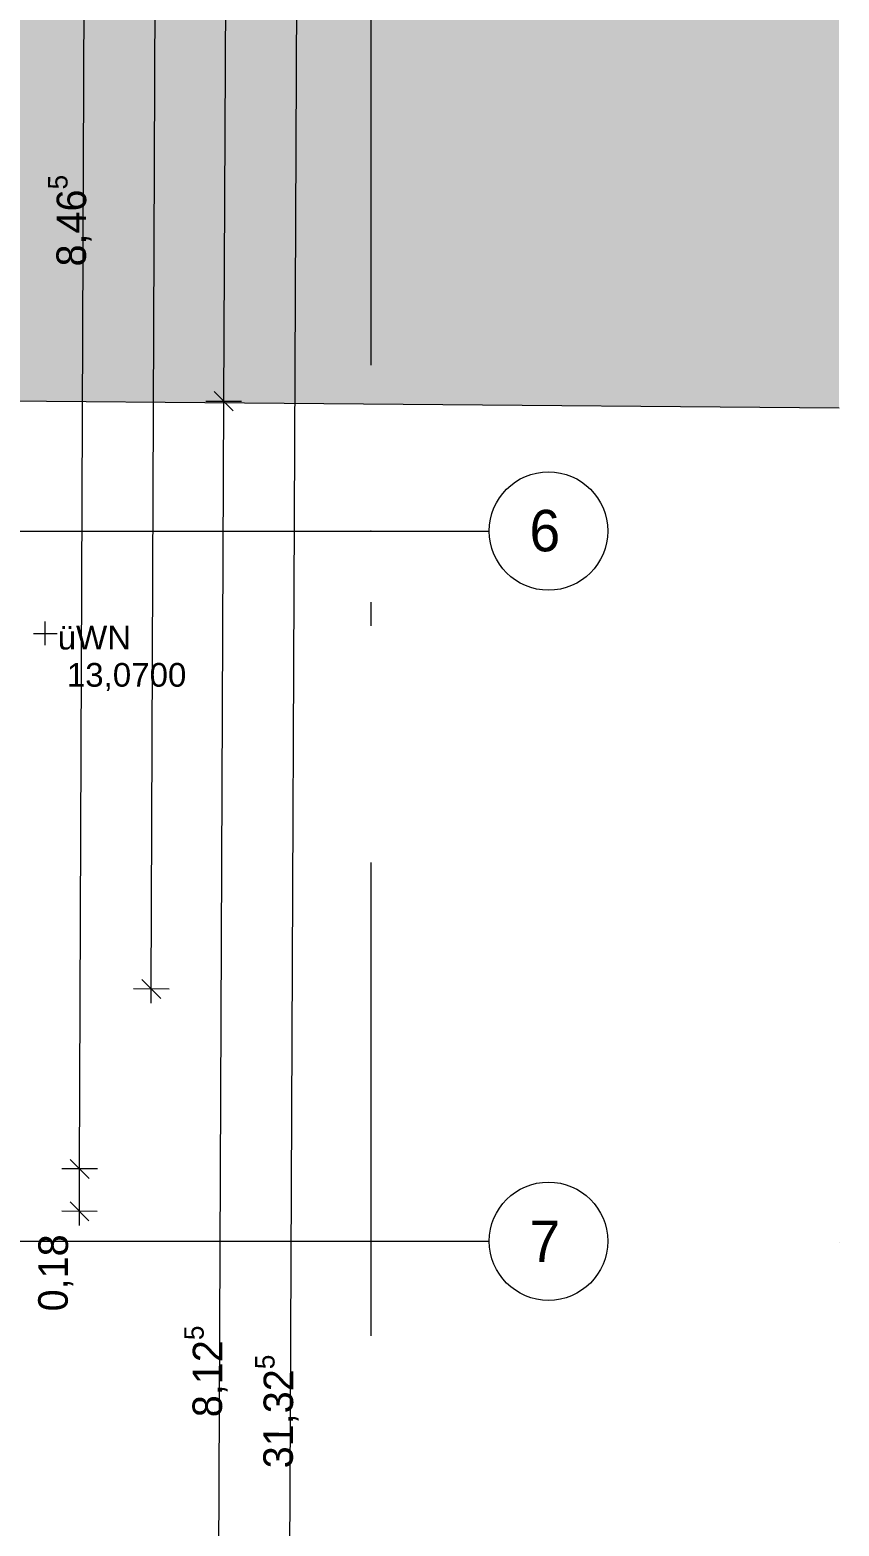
# Model space of a CAD drawing. Header units: metres. Extents: x -3 to 171, y -23 to 41.
# Drawn here: x 19.56 to 22.98, y -16.2 to -9.88 of the extents above; entities that cross this region are included whole.
import ezdxf

# ---------------------------------------------------------------- set-up
doc = ezdxf.new("R2010")
doc.units = ezdxf.units.M
doc.header["$MEASUREMENT"] = 0
doc.linetypes.add('Achse', pattern=[0.004, 0.002, -0.001, 0, -0.001])
doc.linetypes.add('Baufluchtlinie', pattern=[0.013, 0.008, -0.005])
for name, color, linetype in [('4._1.DG PP STG1_1_000 Achsraster', 7, 'Continuous'), ('4._1.DG PP STG1_1_725 Nachbarbebauung', 7, 'Continuous'), ('4._1.DG PP STG1_1_910 Allgemein Lageplan Höhen', 7, 'Continuous'), ('4._1.DG PP STG1_1_950 Polierplan Bemaßung', 7, 'Continuous'), ('4._1.DG PP STG1_1_Neubau_840 Baulinien', 7, 'Continuous')]:
    doc.layers.add(name, color=color, linetype=linetype)
doc.styles.add('ERSTELLTER_STIL_1', font='arial.ttf')
doc.styles.add('ERSTELLTER_STIL_2', font='')
doc.styles.get('ERSTELLTER_STIL_2').set_extended_font_data('Eurostile')

msp = doc.modelspace()

# ---------------------------------------------------------------- hatches: boundary and pattern name
at = {"layer": '4._1.DG PP STG1_1_725 Nachbarbebauung', "linetype": 'Continuous', "lineweight": 0, "true_color": 0x1f1f1f}
msp.add_hatch(color=250, dxfattribs=at).paths.add_polyline_path([(18.9876, -0.0005), (18.958, -11.4452), (22.9775, -11.4791), (22.9775, -0.0038)])

# ---------------------------------------------------------------- linework, layer by layer
at = {"layer": '4._1.DG PP STG1_1_000 Achsraster', "color": 5, "linetype": 'Achse', "lineweight": 0, "ltscale": 1000}
for p, q in [((21, 3), (21, -22.5231)), ((-1.5, -12), (21, -12)), ((21, -12), (21.5, -12)), ((-1.5, -15), (21, -15)), ((21, -15), (21.5, -15))]:
    msp.add_line(p, q, dxfattribs=at)
at = {"layer": '4._1.DG PP STG1_1_000 Achsraster', "color": 5, "linetype": 'Continuous', "lineweight": 0, "ltscale": 1000}
for centre in [(21.75, -12), (21.75, -15)]:
    msp.add_circle(centre, 0.25, dxfattribs=at)
at = {"layer": '4._1.DG PP STG1_1_000 Achsraster', "color": 5, "linetype": 'Achse', "lineweight": 0, "ltscale": 1000}
for p in [(21, -12), (21, -12), (21, -15), (21, -15)]:
    msp.add_point(p, dxfattribs=at)
at = {"layer": '4._1.DG PP STG1_1_725 Nachbarbebauung', "color": 8, "linetype": 'Continuous', "lineweight": 13, "ltscale": 1000, "flags": 128}
msp.add_lwpolyline([(22.9775, -0.0038), (18.9876, -0.0005), (18.958, -11.4452), (22.9775, -11.4791)], dxfattribs=at)
at = {"layer": '4._1.DG PP STG1_1_910 Allgemein Lageplan Höhen', "color": 7, "linetype": 'Continuous', "lineweight": 13, "ltscale": 1000}
for p, q in [((19.6241, -12.4825), (19.6241, -12.3825)), ((19.5741, -12.4325), (19.6741, -12.4325))]:
    msp.add_line(p, q, dxfattribs=at)
at = {"layer": '4._1.DG PP STG1_1_950 Polierplan Bemaßung', "color": 1, "linetype": 'Continuous', "lineweight": 13, "ltscale": 1000, "true_color": 0xfb0106}
for p, q in [((20.4285, -0.0077), (20.3777, -11.4515)), ((20.7285, -0.009), (20.6286, -22.5231)), ((20.0721, -13.9343), (20.1206, -1.0743)), ((20.4175, -11.4916), (20.3379, -11.4113)), ((20.3027, -11.4511), (20.4527, -11.4518)), ((20.3777, -11.4515), (20.3417, -19.5767)), ((20.0323, -13.8941), (20.112, -13.9744)), ((20.1471, -13.9346), (19.9971, -13.934)), ((20.0719, -13.9943), (20.0721, -13.9343))]:
    msp.add_line(p, q, dxfattribs=at)
at = {"layer": '4._1.DG PP STG1_1_950 Polierplan Bemaßung', "color": 76, "linetype": 'Continuous', "lineweight": 13, "ltscale": 1000, "true_color": 0x3f7f02}
for p, q in [((19.7694, -14.6943), (19.8013, -6.2293)), ((19.7296, -14.6542), (19.8093, -14.7345)), ((19.8444, -14.6946), (19.6944, -14.694)), ((19.7687, -14.8736), (19.7694, -14.6943)), ((19.7289, -14.8335), (19.8086, -14.9138)), ((19.8437, -14.8739), (19.6937, -14.8733)), ((19.7685, -14.9336), (19.7687, -14.8736))]:
    msp.add_line(p, q, dxfattribs=at)
at = {"layer": '4._1.DG PP STG1_1_Neubau_840 Baulinien', "color": 1, "linetype": 'Baufluchtlinie', "lineweight": 25, "ltscale": 1000, "true_color": 0xfb0106, "flags": 128}
msp.add_lwpolyline([(-3.0225, -14.9829), (0, -15), (18.9876, -15.0005), (22.9775, -15.0038)], dxfattribs=at)

# ---------------------------------------------------------------- texts
at = {"layer": '4._1.DG PP STG1_1_000 Achsraster', "color": 5, "linetype": 'Continuous', "lineweight": 0, "char_height": 0.175, "attachment_point": 1, "style": 'ERSTELLTER_STIL_2'}
for s, insert in [('\\A1;{\\pql;\\pt0;\\fEurostile|b0|i0|c0|p0;\\W1.000000;6}', (21.6695, -11.9107)), ('\\A1;{\\pql;\\pt0;\\fEurostile|b0|i0|c0|p0;\\W1.000000;7}', (21.6695, -14.9125))]:
    msp.add_mtext(s, dxfattribs=dict(at, insert=insert))
at = {"layer": '4._1.DG PP STG1_1_910 Allgemein Lageplan Höhen', "color": 7, "linetype": 'Continuous', "lineweight": 13, "char_height": 0.1, "attachment_point": 1, "style": 'ERSTELLTER_STIL_1'}
for s, insert in [('\\A1;{\\pql;\\fArial|b0|i0|c0|p0;\\W1.000000;üWN}', (19.6764, -12.4004)), ('\\A1;{\\pql;\\fArial|b0|i0|c0|p0;\\W1.000000; 13,0700}', (19.6764, -12.5575))]:
    msp.add_mtext(s, dxfattribs=dict(at, insert=insert))
at = {"layer": '4._1.DG PP STG1_1_950 Polierplan Bemaßung', "color": 76, "linetype": 'Continuous', "lineweight": 13, "true_color": 0x3f7f02, "insert": (19.8325, -10.8829), "char_height": 0.125, "attachment_point": 7, "rotation": 89.78402, "style": 'ERSTELLTER_STIL_2'}
msp.add_mtext('\\A1;{\\pql;\\fEurostile|b0|i0|c0|p0;\\W1.000000;8,46\\fEurostile|b0|i0|c0|p0;\\W1.000000;\\A1{\\H.66x;\\S5^  ;}}', dxfattribs=at)
at = {"layer": '4._1.DG PP STG1_1_950 Polierplan Bemaßung', "color": 76, "linetype": 'Continuous', "lineweight": 13, "true_color": 0x3f7f02, "insert": (19.7422, -15.2965), "char_height": 0.125, "width": 0.382966, "attachment_point": 7, "rotation": 89.78402, "style": 'ERSTELLTER_STIL_2'}
msp.add_mtext('\\A1;{\\pql;\\fEurostile|b0|i0|c0|p0;\\W1.000000;0,18}', dxfattribs=at)
at = {"layer": '4._1.DG PP STG1_1_950 Polierplan Bemaßung', "color": 1, "linetype": 'Continuous', "lineweight": 13, "true_color": 0xfb0106, "char_height": 0.125, "attachment_point": 7, "rotation": 89.74578, "style": 'ERSTELLTER_STIL_2'}
for s, insert in [('\\A1;{\\pql;\\fEurostile|b0|i0|c0|p0;\\W1.000000;8,12\\fEurostile|b0|i0|c0|p0;\\W1.000000;\\A1{\\H.66x;\\S5^  ;}}', (20.4074, -15.7437)), ('\\A1;{\\pql;\\fEurostile|b0|i0|c0|p0;\\W1.000000;31,32\\fEurostile|b0|i0|c0|p0;\\W1.000000;\\A1{\\H.66x;\\S5^  ;}}', (20.7064, -15.9595))]:
    msp.add_mtext(s, dxfattribs=dict(at, insert=insert))

doc.saveas('drawing.dxf')
